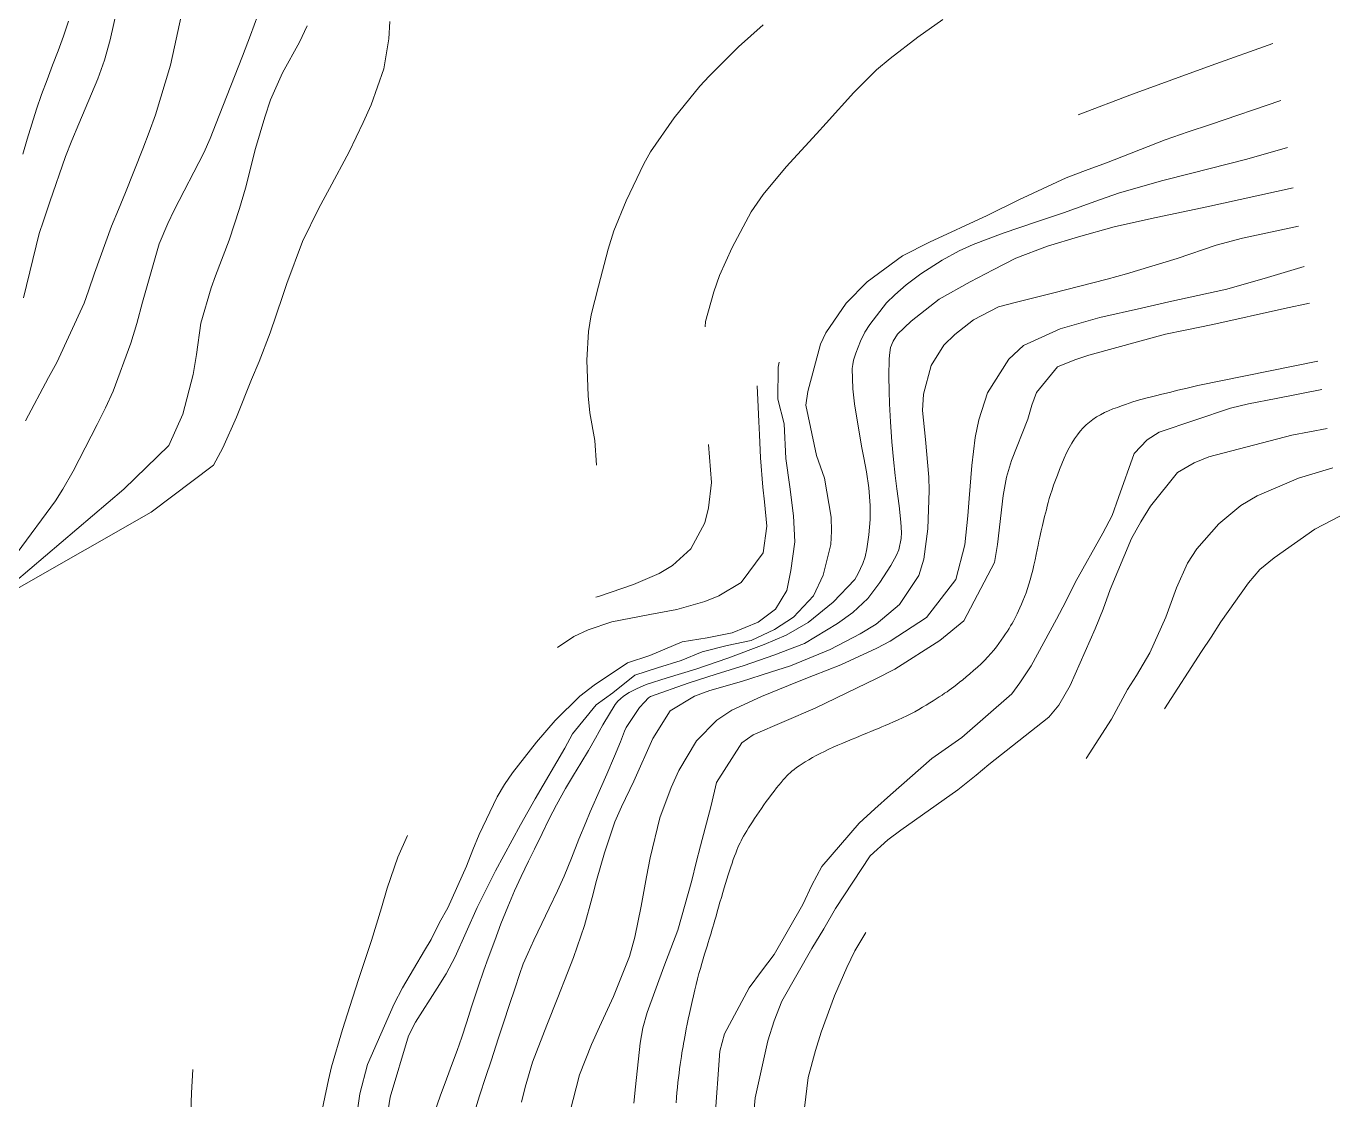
# Model space of a CAD drawing. Header units: inches. Extents: x 115425 to 116786, y 150085 to 152399.
# Drawn here: x 115844.8 to 115928.4, y 152253.8 to 152322.1 of the extents above; entities that cross this region are included whole.
import ezdxf

# ---------------------------------------------------------------- set-up
doc = ezdxf.new("R2010")
doc.units = ezdxf.units.IN
doc.header["$MEASUREMENT"] = 0
doc.layers.add('Contour', color=7, linetype='Continuous', lineweight=0, true_color=0xbed2ff)

msp = doc.modelspace()

# ---------------------------------------------------------------- linework, layer by layer
at = {"layer": 'Contour'}
msp.add_line((115926.978, 152300.781), (115919.348, 152299.217), dxfattribs=at)
for points in [[(115850.988, 152324.822), (115850.17, 152321.215), (115849.808, 152319.926), (115849.383, 152318.718), (115848.173, 152315.856), (115847.731, 152314.809), (115847.324, 152313.78), (115846.329, 152310.899), (115845.94, 152309.7), (115845.669, 152308.895), (115844.661, 152304.796)], [(115855.112, 152324.691), (115854.266, 152320.761), (115854.02, 152319.589), (115853.069, 152316.439), (115852.662, 152315.338), (115852.247, 152314.274), (115851.145, 152311.492), (115850.702, 152310.427), (115850.251, 152309.354), (115849.184, 152306.374), (115848.795, 152305.238), (115848.524, 152304.469), (115846.783, 152300.685), (115846.251, 152299.729), (115844.8, 152296.975)], [(115844.065, 152286.696), (115851.047, 152292.63), (115853.91, 152295.415), (115854.804, 152297.41), (115855.448, 152299.933), (115855.658, 152301.196), (115855.952, 152303.183), (115856.604, 152305.447), (115856.884, 152306.199), (115857.743, 152308.462), (115858.403, 152310.476), (115858.775, 152311.773), (115859.428, 152314.297), (115860.008, 152316.284), (115860.379, 152317.384), (115861.137, 152319.102), (115862.218, 152321.069), (115862.706, 152322.106)], [(115859.576, 152322.777), (115859.097, 152321.515), (115858.582, 152320.173), (115857.1, 152316.389), (115856.531, 152314.94), (115856.143, 152314.028), (115854.25, 152310.37), (115853.844, 152309.53), (115853.302, 152308.233), (115852.242, 152304.528), (115851.861, 152303.176), (115851.499, 152301.924), (115850.369, 152298.864), (115849.873, 152297.8), (115849.341, 152296.753), (115847.817, 152293.767), (115847.159, 152292.622), (115846.691, 152291.88), (115844.253, 152288.583)], [(115844.391, 152286.37), (115852.776, 152291.163), (115856.746, 152294.169), (115857.35, 152295.269), (115858.216, 152297.21), (115859.165, 152299.598), (115859.643, 152300.743), (115860.348, 152302.577), (115861.126, 152304.886), (115861.415, 152305.709), (115862.418, 152308.375), (115863.447, 152310.512), (115864.131, 152311.746), (115865.366, 152314.089), (115866.259, 152315.958), (115866.774, 152317.085), (115867.587, 152319.358), (115867.889, 152321.274), (115867.965, 152322.366)], [(115847.517, 152322.397), (115847.211, 152321.449), (115846.862, 152320.518), (115846.509, 152319.588), (115846.159, 152318.658), (115845.816, 152317.726), (115845.49, 152316.789), (115845.188, 152315.843), (115844.902, 152314.891), (115844.619, 152313.939)], [(115891.701, 152322.153), (115890.147, 152320.761), (115888.269, 152318.895), (115887.684, 152318.252), (115886.038, 152316.251), (115884.544, 152314.079), (115884.112, 152313.328), (115882.993, 152310.967), (115882.208, 152309.062), (115881.846, 152307.899), (115881.238, 152305.545), (115880.775, 152303.728), (115880.592, 152302.654), (115880.496, 152300.827), (115880.579, 152298.578), (115880.691, 152297.494), (115881.008, 152295.719), (115881.101, 152294.164)], [(115903.132, 152322.492), (115901.543, 152321.386), (115899.792, 152320.022), (115898.911, 152319.299), (115897.473, 152317.862), (115895.72, 152315.915), (115895.1, 152315.236), (115893.167, 152313.137), (115891.701, 152311.377), (115890.954, 152310.278), (115889.737, 152307.998), (115888.925, 152306.227), (115888.564, 152305.18), (115888.047, 152303.301), (115888.017, 152302.959)], [(115911.737, 152316.442), (115915.203, 152317.756), (115920.207, 152319.575), (115924.115, 152320.975)], [(115924.628, 152317.354), (115920.152, 152315.821), (115918.744, 152315.36), (115917.273, 152314.845), (115913.533, 152313.389), (115912.215, 152312.892), (115910.977, 152312.43), (115907.972, 152311.025), (115905.953, 152310.037), (115902.284, 152308.347), (115900.561, 152307.475), (115898.325, 152305.816), (115896.977, 152304.459), (115895.69, 152302.582), (115895.356, 152301.849), (115894.54, 152298.842), (115894.43, 152297.982), (115895.109, 152294.782), (115895.606, 152293.33), (115896.027, 152290.856), (115896.06, 152289.951), (115896.004, 152289.109), (115895.523, 152287.167), (115894.909, 152285.852), (115893.632, 152284.5), (115892.427, 152283.708), (115890.937, 152283.012), (115889.416, 152282.695), (115887.831, 152282.283), (115886.5, 152281.745), (115884.978, 152281.27), (115883.552, 152280.795), (115882.151, 152279.678), (115881.092, 152278.911), (115879.581, 152277.071), (115879.094, 152276.159), (115877.202, 152272.941), (115876.265, 152271.278), (115874.688, 152268.354), (115874.084, 152267.173), (115873.525, 152266.029), (115872.117, 152262.88), (115871.549, 152261.816), (115870.982, 152260.887), (115869.595, 152258.732), (115869.153, 152257.865), (115867.994, 152253.963), (115867.866, 152253.158)], [(115925.052, 152314.368), (115922.473, 152313.619), (115918.879, 152312.718), (115917.13, 152312.267), (115914.36, 152311.479)], [(115870.797, 152253), (115871.164, 152254.021), (115871.566, 152255.105), (115871.958, 152256.152), (115872.245, 152256.933), (115872.534, 152257.772), (115872.833, 152258.691), (115873.187, 152259.78), (115873.588, 152260.981), (115873.947, 152262.033), (115874.217, 152262.798), (115874.635, 152263.932), (115875.031, 152264.998), (115875.458, 152266.074), (115875.894, 152267.078), (115876.321, 152267.989), (115876.788, 152268.969), (115877.164, 152269.742), (115877.651, 152270.739), (115878.106, 152271.666), (115878.563, 152272.556), (115879.143, 152273.593), (115879.647, 152274.437), (115880.114, 152275.198), (115880.593, 152276.002), (115881.045, 152276.793), (115881.514, 152277.634), (115882.285, 152278.934), (115882.462, 152279.152), (115882.627, 152279.307), (115882.824, 152279.458), (115883.194, 152279.694), (115883.657, 152279.942), (115884.261, 152280.199), (115885.599, 152280.644), (115887.427, 152281.193), (115889.459, 152281.88), (115891.763, 152282.746), (115893.176, 152283.35), (115894.573, 152284.16), (115896.163, 152285.44), (115897.544, 152286.886), (115897.755, 152287.261), (115898.053, 152287.909), (115898.186, 152288.331), (115898.3, 152288.832), (115898.433, 152289.733), (115898.508, 152290.695), (115898.513, 152291.599), (115898.42, 152292.715), (115898.278, 152293.73), (115898.108, 152294.634), (115897.969, 152295.366), (115897.83, 152296.151), (115897.679, 152297.027), (115897.513, 152298.061), (115897.406, 152299.003), (115897.372, 152300.303), (115897.399, 152300.566), (115897.45, 152300.826), (115897.592, 152301.292), (115897.898, 152302.049), (115898.181, 152302.607), (115898.496, 152303.111), (115899.56, 152304.472), (115900.079, 152304.985), (115900.803, 152305.619), (115901.742, 152306.319), (115903.096, 152307.201), (115904.167, 152307.799), (115905.054, 152308.189), (115906.968, 152308.909), (115909.145, 152309.651), (115910.805, 152310.2), (115913.107, 152311.026), (115914.36, 152311.479)], [(115925.417, 152311.789), (115919.918, 152310.598), (115916.406, 152309.855), (115914.039, 152309.324), (115911.771, 152308.679), (115909.8, 152308.086), (115907.784, 152307.317), (115906.34, 152306.587), (115904.88, 152305.825), (115902.906, 152304.722), (115901.11, 152303.317), (115900.258, 152302.492), (115899.972, 152302.035), (115899.808, 152301.634), (115899.753, 152301.333), (115899.717, 152300.927), (115899.701, 152299.829), (115899.711, 152298.875), (115899.742, 152298.068), (115899.814, 152296.906), (115899.9, 152295.635), (115899.987, 152294.519), (115900.094, 152293.508), (115900.208, 152292.652), (115900.352, 152291.563), (115900.468, 152290.537), (115900.503, 152289.87), (115900.482, 152289.504), (115900.333, 152288.767), (115900.192, 152288.438), (115899.829, 152287.781), (115899.13, 152286.695), (115898.37, 152285.68), (115897.403, 152284.791), (115896.427, 152284.096), (115894.336, 152282.816), (115892.393, 152282.077), (115890.494, 152281.412), (115888.725, 152280.858), (115886.926, 152280.304), (115884.547, 152279.456), (115884.421, 152279.355), (115884.149, 152279.091), (115883.851, 152278.742), (115882.993, 152277.482), (115882.882, 152277.24), (115882.623, 152276.57), (115882.242, 152275.642), (115881.758, 152274.507), (115881.368, 152273.606), (115880.709, 152272.119), (115880.418, 152271.43), (115879.993, 152270.372), (115879.511, 152269.163), (115879.04, 152268.024), (115878.624, 152267.084), (115878.099, 152265.978), (115877.639, 152265.018), (115877.131, 152263.959), (115876.732, 152263.111), (115876.446, 152262.454), (115876.204, 152261.767), (115875.928, 152260.927), (115875.554, 152259.789), (115875.215, 152258.755), (115874.884, 152257.737), (115874.406, 152256.276), (115874.069, 152255.271), (115873.673, 152254.052), (115873.356, 152253.018)], [(115925.763, 152309.351), (115922.193, 152308.604), (115920.516, 152308.144), (115918.032, 152307.301), (115914.813, 152306.318), (115913.576, 152305.99), (115910.106, 152305.097), (115907.829, 152304.522), (115906.664, 152304.222), (115905.084, 152303.403), (115903.899, 152302.475), (115903.198, 152301.797), (115902.388, 152300.5), (115901.898, 152298.666), (115901.85, 152297.636), (115902.041, 152295.799), (115902.239, 152293.389), (115902.254, 152292.547), (115902.174, 152290.119), (115901.917, 152288.185), (115901.6, 152287.147), (115900.376, 152285.306), (115898.893, 152284.057), (115897.87, 152283.425), (115895.977, 152282.437), (115893.438, 152281.397), (115892.165, 152280.998), (115890.327, 152280.404), (115888.319, 152279.837), (115887.332, 152279.473), (115885.788, 152278.529), (115884.681, 152276.768), (115883.48, 152274.058), (115882.687, 152272.43), (115882.271, 152271.482), (115881.62, 152269.514), (115881.104, 152267.742), (115880.822, 152266.659), (115880.342, 152264.878), (115879.636, 152262.838), (115879.257, 152261.863), (115878.642, 152260.306), (115877.938, 152258.553), (115877.043, 152256.191), (115876.563, 152254.607), (115876.327, 152253.65)], [(115926.124, 152306.801), (115923.783, 152306.095), (115921.192, 152305.342), (115917.516, 152304.539), (115915.76, 152304.151), (115913.115, 152303.551)], [(115926.455, 152304.466), (115924.869, 152304.121), (115920.306, 152303.115), (115918.54, 152302.744), (115917.294, 152302.48), (115912.417, 152301.161), (115911.52, 152300.86)], [(115913.115, 152303.551), (115910.605, 152302.833), (115908.254, 152301.766), (115907.329, 152300.909), (115905.969, 152298.755), (115905.417, 152297.037), (115905.18, 152295.909), (115904.977, 152294.127), (115904.809, 152292.032), (115904.725, 152290.939), (115904.531, 152289.086), (115903.95, 152286.884), (115902.097, 152284.463), (115899.79, 152282.957), (115898.937, 152282.52), (115896.641, 152281.462), (115894.91, 152280.787), (115893.887, 152280.378), (115891.609, 152279.454), (115889.716, 152278.574), (115888.764, 152277.932), (115887.461, 152276.629), (115886.344, 152274.742), (115885.857, 152273.66), (115885.143, 152271.728), (115884.525, 152269.177), (115884.288, 152267.977), (115883.942, 152266.115), (115883.55, 152264.146), (115883.197, 152262.911), (115882.185, 152260.37), (115881.292, 152258.438), (115880.778, 152257.312), (115880.019, 152255.379), (115879.42, 152252.99)], [(115865.654, 152251.357), (115866.048, 152254.177), (115866.538, 152256.047), (115868.244, 152259.911), (115868.758, 152260.913), (115870.163, 152263.291), (115870.596, 152263.997), (115871.128, 152265.07), (115871.65, 152266), (115872.841, 152268.657), (115873.248, 152269.694), (115873.654, 152270.678), (115874.791, 152273.066), (115875.259, 152273.844), (115875.763, 152274.595), (115877.293, 152276.551), (115878.488, 152277.927), (115880.043, 152279.462), (115880.968, 152280.176), (115883.077, 152281.587), (115884.503, 152282.062), (115886.563, 152282.917), (115888.148, 152283.17), (115889.733, 152283.487), (115891.381, 152284.183), (115892.49, 152285.006), (115893.219, 152286.178), (115893.475, 152287.457), (115893.729, 152289.293), (115893.634, 152290.94), (115893.412, 152292.776), (115893.158, 152294.581), (115893.035, 152296.788), (115892.637, 152298.366), (115892.653, 152300.39), (115892.726, 152300.704)], [(115911.52, 152300.86), (115910.417, 152300.406), (115909.095, 152298.772), (115908.797, 152297.975), (115908.543, 152297.08), (115907.504, 152294.459), (115907.187, 152293.394), (115906.977, 152292.222), (115906.617, 152289.106), (115906.417, 152287.969), (115904.478, 152284.267), (115902.934, 152283), (115900.079, 152281.182), (115898.877, 152280.568), (115897.683, 152279.99), (115895.019, 152278.709), (115891.063, 152277.011), (115890.345, 152276.503), (115888.742, 152273.973), (115888.406, 152272.523), (115887.716, 152269.955), (115887.453, 152268.88), (115887.163, 152267.753), (115886.283, 152264.576), (115885.832, 152263.422), (115885.389, 152262.25), (115884.322, 152259.342), (115884.05, 152258.376), (115883.877, 152257.391), (115883.581, 152254.624), (115883.479, 152253.594)], [(115891.325, 152299.202), (115891.357, 152298.316), (115891.433, 152296.927), (115891.466, 152296.085), (115891.541, 152294.616), (115891.679, 152292.761), (115891.792, 152291.829), (115891.93, 152290.288), (115891.701, 152288.578), (115890.306, 152286.702), (115888.897, 152285.855), (115887.991, 152285.491), (115886.216, 152284.986), (115884.495, 152284.652), (115882.084, 152284.194), (115880.568, 152283.688), (115879.671, 152283.252), (115878.632, 152282.569)], [(115919.348, 152299.217), (115918.681, 152299.061), (115918.079, 152298.918), (115917.541, 152298.79), (115917.068, 152298.676), (115916.659, 152298.576), (115916.315, 152298.49), (115916.035, 152298.418), (115915.821, 152298.36), (115915.632, 152298.305), (115915.43, 152298.244), (115915.216, 152298.176), (115914.989, 152298.102), (115914.749, 152298.02), (115914.497, 152297.932), (115914.233, 152297.836), (115913.955, 152297.734), (115913.678, 152297.623), (115913.411, 152297.501), (115913.157, 152297.367), (115912.915, 152297.222), (115912.684, 152297.065), (115912.464, 152296.897), (115912.257, 152296.718), (115912.061, 152296.527), (115911.874, 152296.319), (115911.691, 152296.09), (115911.513, 152295.838), (115911.34, 152295.564), (115911.172, 152295.268), (115911.009, 152294.95), (115910.85, 152294.61), (115910.697, 152294.247), (115910.551, 152293.882), (115910.416, 152293.533), (115910.292, 152293.201), (115910.179, 152292.885), (115910.077, 152292.586), (115909.986, 152292.303), (115909.907, 152292.037), (115909.838, 152291.787), (115909.776, 152291.55), (115909.717, 152291.323), (115909.661, 152291.105), (115909.608, 152290.897), (115909.559, 152290.699), (115909.513, 152290.511), (115909.469, 152290.332), (115909.429, 152290.162), (115909.389, 152289.987), (115909.344, 152289.79), (115909.297, 152289.57), (115909.245, 152289.329), (115909.19, 152289.066), (115909.131, 152288.78), (115909.068, 152288.473), (115909.001, 152288.144), (115908.931, 152287.809), (115908.857, 152287.486), (115908.778, 152287.174), (115908.696, 152286.873), (115908.61, 152286.583), (115908.519, 152286.305), (115908.425, 152286.037), (115908.326, 152285.781), (115908.227, 152285.538), (115908.131, 152285.309), (115908.038, 152285.093), (115907.948, 152284.892), (115907.861, 152284.706), (115907.777, 152284.533), (115907.696, 152284.374), (115907.618, 152284.23), (115907.537, 152284.087), (115907.446, 152283.935), (115907.346, 152283.774), (115907.236, 152283.603), (115907.117, 152283.422), (115906.989, 152283.231), (115906.851, 152283.031), (115906.704, 152282.822), (115906.546, 152282.607), (115906.375, 152282.392), (115906.192, 152282.177), (115905.997, 152281.961), (115905.789, 152281.745), (115905.569, 152281.528), (115905.336, 152281.311), (115905.09, 152281.094), (115904.846, 152280.884), (115904.616, 152280.69), (115904.401, 152280.511), (115904.2, 152280.348), (115904.014, 152280.2), (115903.842, 152280.068), (115903.684, 152279.951), (115903.541, 152279.849), (115903.4, 152279.753), (115903.246, 152279.65), (115903.081, 152279.54), (115902.904, 152279.425), (115902.715, 152279.303), (115902.514, 152279.175), (115902.302, 152279.041), (115902.078, 152278.9), (115901.844, 152278.758), (115901.603, 152278.618), (115901.355, 152278.481), (115901.1, 152278.346), (115900.837, 152278.214), (115900.567, 152278.084), (115900.29, 152277.957), (115900.005, 152277.832), (115899.729, 152277.714), (115899.476, 152277.606), (115899.246, 152277.508), (115899.04, 152277.421), (115898.857, 152277.344), (115898.698, 152277.277), (115898.562, 152277.221), (115898.449, 152277.175), (115898.335, 152277.128), (115898.193, 152277.07), (115898.025, 152277.001), (115897.829, 152276.92), (115897.606, 152276.828), (115897.357, 152276.726), (115897.08, 152276.611), (115896.776, 152276.486), (115896.465, 152276.355), (115896.164, 152276.223), (115895.876, 152276.091), (115895.599, 152275.958), (115895.333, 152275.825), (115895.079, 152275.691), (115894.836, 152275.557), (115894.605, 152275.423), (115894.387, 152275.29), (115894.186, 152275.163), (115894, 152275.04), (115893.831, 152274.922), (115893.677, 152274.81), (115893.539, 152274.701), (115893.418, 152274.598), (115893.312, 152274.5), (115893.21, 152274.396), (115893.098, 152274.275), (115892.978, 152274.139), (115892.848, 152273.986), (115892.709, 152273.817), (115892.561, 152273.632), (115892.404, 152273.431), (115892.237, 152273.214), (115892.069, 152272.989), (115891.905, 152272.767), (115891.746, 152272.547), (115891.592, 152272.33), (115891.442, 152272.115), (115891.297, 152271.902), (115891.157, 152271.692), (115891.022, 152271.484), (115890.894, 152271.282), (115890.774, 152271.09), (115890.662, 152270.906), (115890.56, 152270.732), (115890.465, 152270.568), (115890.38, 152270.412), (115890.303, 152270.266), (115890.234, 152270.13), (115890.169, 152269.991), (115890.101, 152269.837), (115890.031, 152269.67), (115889.959, 152269.488), (115889.884, 152269.292), (115889.807, 152269.082), (115889.728, 152268.857), (115889.647, 152268.618), (115889.564, 152268.367), (115889.48, 152268.108), (115889.395, 152267.839), (115889.31, 152267.561), (115889.223, 152267.274), (115889.136, 152266.978), (115889.048, 152266.673), (115888.958, 152266.358), (115888.871, 152266.049), (115888.789, 152265.757), (115888.711, 152265.484), (115888.638, 152265.23), (115888.569, 152264.993), (115888.506, 152264.775), (115888.447, 152264.576), (115888.392, 152264.394), (115888.337, 152264.213), (115888.278, 152264.015), (115888.212, 152263.799), (115888.142, 152263.566), (115888.066, 152263.316), (115887.985, 152263.049), (115887.899, 152262.764), (115887.808, 152262.461), (115887.715, 152262.145), (115887.623, 152261.82), (115887.532, 152261.484), (115887.443, 152261.139), (115887.355, 152260.784), (115887.269, 152260.419), (115887.184, 152260.044), (115887.1, 152259.66), (115887.02, 152259.284), (115886.947, 152258.933), (115886.88, 152258.609), (115886.819, 152258.312), (115886.765, 152258.04), (115886.717, 152257.794), (115886.675, 152257.575), (115886.64, 152257.382), (115886.608, 152257.195), (115886.574, 152256.993), (115886.54, 152256.778), (115886.505, 152256.548), (115886.469, 152256.304), (115886.432, 152256.046), (115886.395, 152255.774), (115886.356, 152255.488), (115886.318, 152255.192), (115886.283, 152254.889), (115886.25, 152254.579), (115886.219, 152254.264), (115886.19, 152253.941), (115886.164, 152253.613)], [(115927.234, 152298.972), (115924.335, 152298.394), (115922.569, 152298.051)], [(115922.569, 152298.051), (115921.431, 152297.786), (115916.902, 152296.26), (115916.13, 152295.761), (115915.312, 152294.895), (115914.299, 152292.094), (115913.893, 152290.967), (115913.307, 152289.84), (115911.549, 152286.693), (115910.954, 152285.495), (115910.368, 152284.359), (115908.746, 152281.391), (115908.035, 152280.318), (115907.531, 152279.612), (115904.351, 152276.837), (115902.438, 152275.509), (115899.797, 152273.188), (115898.8, 152272.305), (115897.803, 152271.395), (115895.438, 152268.635), (115894.807, 152267.454), (115894.229, 152266.211), (115892.401, 152263.046), (115891.609, 152261.983), (115890.826, 152260.92), (115889.249, 152257.996), (115888.941, 152256.895), (115888.63, 152252.471)], [(115891.067, 152252.543), (115891.206, 152253.922), (115891.997, 152257.548), (115892.405, 152258.818), (115892.901, 152260.071), (115894.794, 152263.423), (115895.559, 152264.675), (115896.298, 152265.962), (115898.512, 152269.314), (115899.645, 152270.34), (115900.471, 152270.956), (115904.089, 152273.515), (115905.248, 152274.451), (115906.056, 152275.112), (115909.882, 152278.126), (115910.502, 152278.886), (115911.232, 152280.155), (115912.821, 152283.76), (115913.326, 152284.994), (115913.778, 152286.256), (115915.142, 152289.494), (115915.736, 152290.558), (115916.331, 152291.55), (115918.058, 152293.685), (115919.126, 152294.309), (115920.041, 152294.691), (115925.339, 152296.062), (115927.586, 152296.489)], [(115888.221, 152295.477), (115888.425, 152293.061), (115888.231, 152291.45), (115887.986, 152290.501), (115887.112, 152288.838), (115885.944, 152287.776), (115885.082, 152287.268), (115883.459, 152286.575), (115881.298, 152285.829), (115881.058, 152285.755)], [(115927.941, 152293.987), (115925.76, 152293.338), (115923.132, 152292.218), (115922.082, 152291.585), (115920.698, 152290.426), (115919.296, 152288.836), (115918.693, 152287.924), (115917.998, 152286.359), (115917.32, 152284.498), (115916.3, 152282.226), (115915.453, 152280.787), (115914.886, 152279.884), (115913.858, 152278.006), (115912.245, 152275.502)], [(115928.377, 152290.912), (115926.802, 152290.096), (115924.216, 152288.269), (115923.3, 152287.519)], [(115923.3, 152287.519), (115922.572, 152286.68), (115920.817, 152284.186), (115920.195, 152283.221), (115919.592, 152282.3), (115917.239, 152278.663)], [(115869.088, 152270.613), (115868.481, 152269.226), (115867.803, 152267.258), (115867.441, 152265.996), (115866.789, 152263.929), (115865.993, 152261.522), (115865.594, 152260.26), (115864.952, 152258.265), (115864.254, 152255.885), (115864.063, 152255.07), (115863.517, 152252.465)], [(115898.244, 152264.433), (115897.534, 152263.272), (115897.029, 152262.216), (115896.253, 152260.418), (115895.403, 152258.101), (115895.032, 152256.938), (115894.569, 152255.211), (115894.33, 152253.277)], [(115855.442, 152255.733), (115855.351, 152254.25), (115855.242, 152251.25)]]:
    msp.add_lwpolyline(points, dxfattribs=at)

doc.saveas('drawing.dxf')
